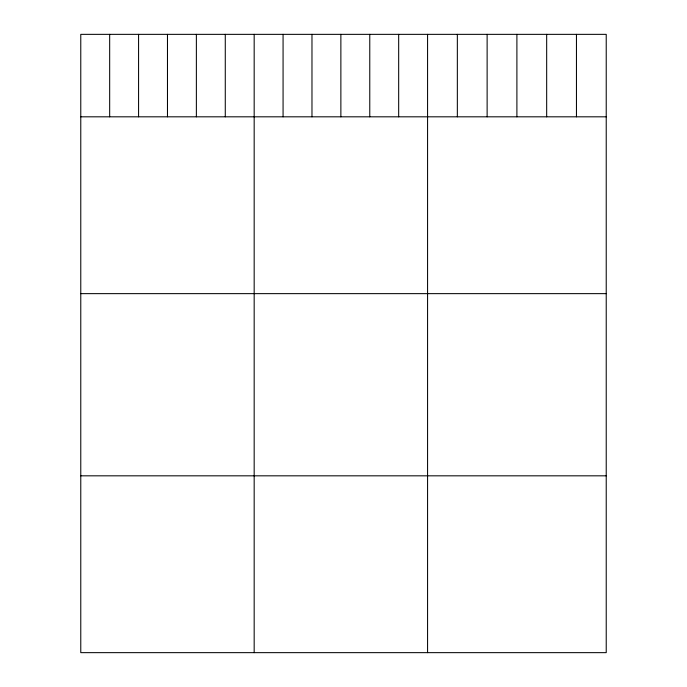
<?xml version="1.0" encoding="UTF-8"?>
<svg xmlns="http://www.w3.org/2000/svg" width="687" height="687" viewBox="0 0 687 687"><rect width="100%" height="100%" fill="white"/><g stroke="black" fill="none" stroke-linecap="round" stroke-linejoin="round"><path stroke-width="1.03" d="M606.226 116.816L606.226 652.65L80.774 652.65L80.774 34.35L606.226 34.35L606.226 116.816L80.774 116.816M80.774 293.641L606.226 293.641M80.774 475.825L606.226 475.825M576.453 34.35L576.453 116.816M546.672 34.35L546.672 116.816M516.899 34.35L516.899 116.816M487.126 34.35L487.126 116.816M457.344 34.35L457.344 116.816M427.572 34.35L427.572 652.65M398.675 34.35L398.675 116.816M369.769 34.35L369.769 116.816M340.872 34.35L340.872 116.816M311.975 34.35L311.975 116.816M283.07 34.35L283.07 116.816M254.173 34.35L254.173 652.65M225.276 34.35L225.276 116.816M196.37 34.35L196.37 116.816M167.473 34.35L167.473 116.816M138.576 34.35L138.576 116.816M109.671 34.35L109.671 116.816"/></g></svg>
